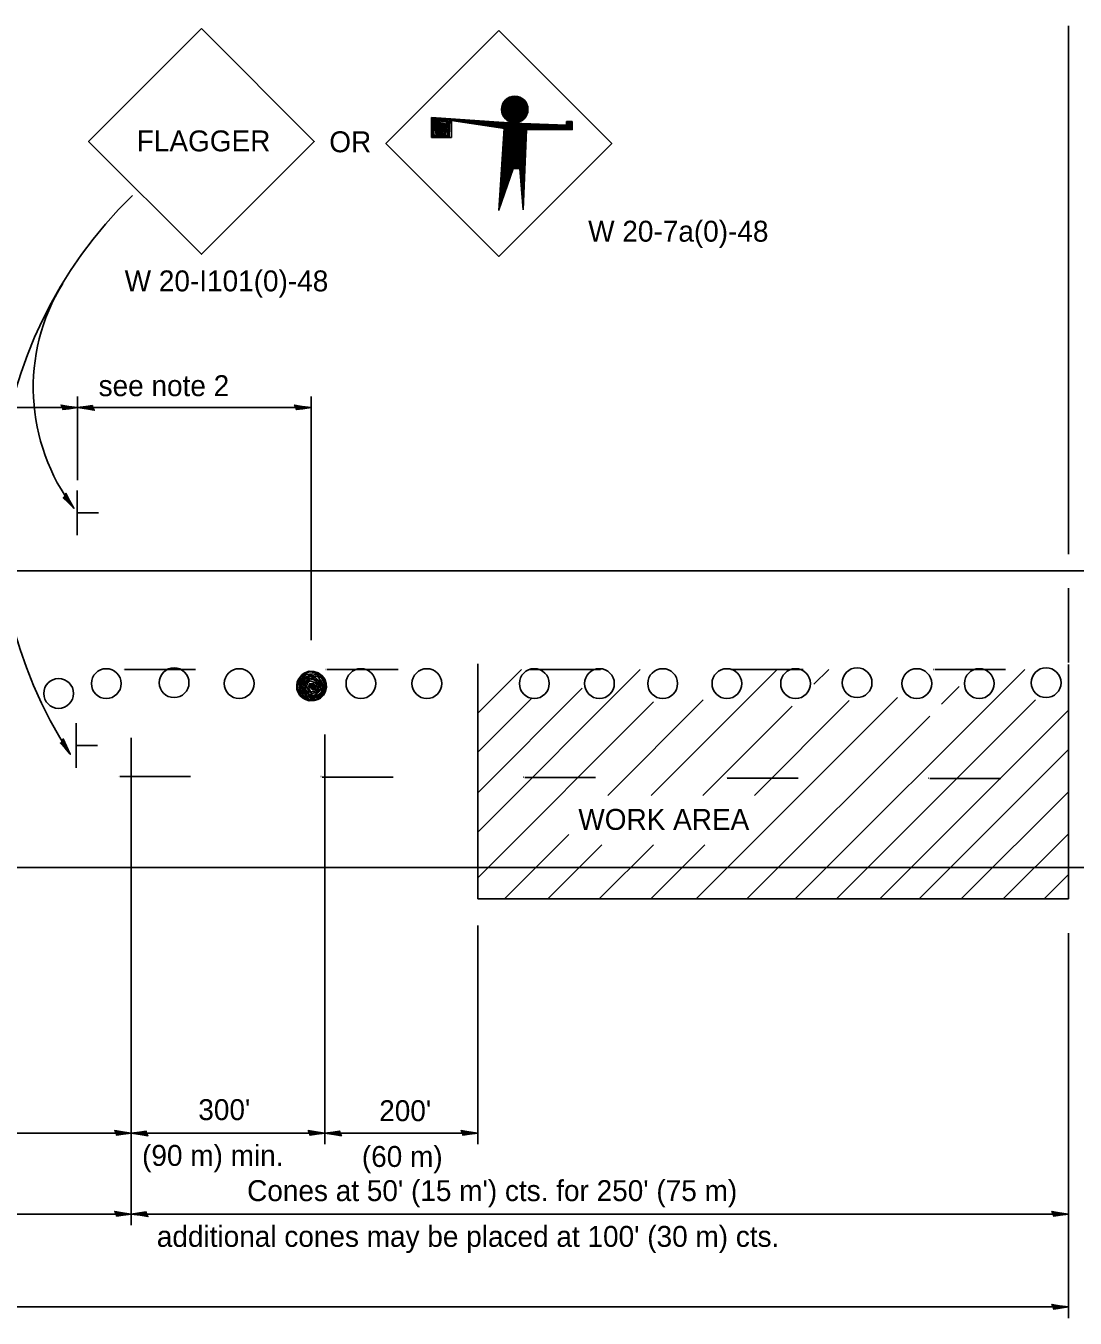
# Model space of a CAD drawing. Extents: x 108704 to 109384, y 88850 to 89290.
# Drawn here: x 109154.2 to 109274.6, y 89034.2 to 89182.4 of the extents above; entities that cross this region are included whole.
import ezdxf

# ---------------------------------------------------------------- set-up
doc = ezdxf.new("R2010")
doc.units = 0
for name, color, linetype in [('Design_EX_Roadway Dimensions', 7, 'Continuous'), ('Design_PR_EOP', 7, 'Continuous'), ('Design_PR_PMK CL Multilane', 7, 'Continuous'), ('Sheets_General Details', 7, 'Continuous'), ('Stage_Construction Traffic Control', 7, 'Continuous')]:
    doc.layers.add(name, color=color, linetype=linetype)

msp = doc.modelspace()

# ---------------------------------------------------------------- linework, layer by layer
at = {"layer": 'Design_EX_Roadway Dimensions'}
for p, q in [((109273.84, 89121.84), (109273.84, 89182.44)), ((109160.14, 89130.31), (109160.14, 89139.92)), ((109186.94, 89111.98), (109186.94, 89139.92)), ((109160.14, 89138.64), (109108.79, 89138.64)), ((109186.94, 89138.64), (109160.14, 89138.64)), ((109188.51, 89101.15), (109188.51, 89054.13)), ((109166.3, 89100.76), (109166.3, 89044.85)), ((109206.05, 89079.21), (109206.05, 89054.13)), ((109273.84, 89078.35), (109273.84, 89034.18)), ((109166.3, 89055.4), (109095.7, 89055.4)), ((109188.51, 89055.4), (109166.3, 89055.4)), ((109188.51, 89055.4), (109206.05, 89055.4)), ((109166.3, 89046.12), (108973.14, 89046.12)), ((109273.84, 89046.12), (109166.3, 89046.12)), ((109273.84, 89035.46), (108973.14, 89035.46))]:
    msp.add_line(p, q, dxfattribs=at)
for points in [[(109158.39, 89138.67), (109158.45, 89138.41), (109159.19, 89138.52), (109160.14, 89138.64), (109159.12, 89138.78), (109158.24, 89138.94), (109158.39, 89138.67), (109158.47, 89138.5), (109159.5, 89138.65), (109158.37, 89138.84), (109158.54, 89138.62), (109159.01, 89138.65), (109158.56, 89138.72)], [(109161.89, 89138.62), (109161.83, 89138.88), (109161.09, 89138.77), (109160.14, 89138.64), (109161.16, 89138.5), (109162.04, 89138.35), (109161.89, 89138.62), (109161.81, 89138.79), (109160.78, 89138.64), (109161.91, 89138.44), (109161.74, 89138.67), (109161.27, 89138.64), (109161.72, 89138.57)], [(109185.19, 89138.67), (109185.25, 89138.41), (109185.99, 89138.52), (109186.94, 89138.64), (109185.92, 89138.78), (109185.03, 89138.94), (109185.19, 89138.67), (109185.26, 89138.5), (109186.3, 89138.65), (109185.17, 89138.84), (109185.34, 89138.62), (109185.81, 89138.65), (109185.35, 89138.72)], [(109164.55, 89055.43), (109164.61, 89055.17), (109165.35, 89055.28), (109166.3, 89055.4), (109165.29, 89055.54), (109164.4, 89055.7), (109164.55, 89055.43), (109164.63, 89055.26), (109165.66, 89055.4), (109164.54, 89055.6), (109164.7, 89055.38), (109165.18, 89055.41), (109164.72, 89055.48)], [(109168.05, 89055.38), (109167.99, 89055.64), (109167.25, 89055.53), (109166.3, 89055.4), (109167.32, 89055.26), (109168.21, 89055.11), (109168.05, 89055.38), (109167.97, 89055.55), (109166.94, 89055.4), (109168.07, 89055.2), (109167.9, 89055.43), (109167.43, 89055.4), (109167.89, 89055.33)], [(109186.76, 89055.43), (109186.82, 89055.17), (109187.56, 89055.28), (109188.51, 89055.4), (109187.5, 89055.54), (109186.61, 89055.7), (109186.76, 89055.43), (109186.84, 89055.26), (109187.87, 89055.4), (109186.74, 89055.6), (109186.91, 89055.38), (109187.39, 89055.41), (109186.93, 89055.48)], [(109190.26, 89055.38), (109190.2, 89055.64), (109189.46, 89055.53), (109188.51, 89055.4), (109189.53, 89055.26), (109190.42, 89055.11), (109190.26, 89055.38), (109190.18, 89055.55), (109189.15, 89055.4), (109190.28, 89055.2), (109190.11, 89055.43), (109189.64, 89055.4), (109190.09, 89055.33)], [(109204.31, 89055.43), (109204.36, 89055.17), (109205.1, 89055.28), (109206.05, 89055.4), (109205.04, 89055.54), (109204.15, 89055.7), (109204.31, 89055.43), (109204.38, 89055.26), (109205.42, 89055.4), (109204.29, 89055.6), (109204.45, 89055.38), (109204.93, 89055.41), (109204.47, 89055.48)], [(109164.55, 89046.15), (109164.61, 89045.89), (109165.35, 89046), (109166.3, 89046.12), (109165.29, 89046.26), (109164.4, 89046.42), (109164.55, 89046.15), (109164.63, 89045.98), (109165.66, 89046.13), (109164.54, 89046.32), (109164.7, 89046.1), (109165.18, 89046.13), (109164.72, 89046.2)], [(109168.05, 89046.1), (109167.99, 89046.36), (109167.25, 89046.25), (109166.3, 89046.12), (109167.32, 89045.99), (109168.21, 89045.83), (109168.05, 89046.1), (109167.97, 89046.27), (109166.94, 89046.12), (109168.07, 89045.93), (109167.9, 89046.15), (109167.43, 89046.12), (109167.89, 89046.05)], [(109272.09, 89046.15), (109272.15, 89045.89), (109272.89, 89046), (109273.84, 89046.12), (109272.83, 89046.26), (109271.94, 89046.42), (109272.09, 89046.15), (109272.17, 89045.98), (109273.2, 89046.13), (109272.08, 89046.32), (109272.24, 89046.1), (109272.72, 89046.13), (109272.26, 89046.2)], [(109272.09, 89035.48), (109272.15, 89035.22), (109272.89, 89035.33), (109273.84, 89035.46), (109272.83, 89035.6), (109271.94, 89035.75), (109272.09, 89035.48), (109272.17, 89035.31), (109273.2, 89035.46), (109272.08, 89035.65), (109272.24, 89035.43), (109272.72, 89035.46), (109272.26, 89035.53)]]:
    msp.add_lwpolyline(points, dxfattribs=at)
at = {"layer": 'Design_PR_EOP'}
for p, q in [((108789.39, 89119.9), (109319.22, 89119.9)), ((108788.13, 89085.9), (109319.52, 89085.9))]:
    msp.add_line(p, q, dxfattribs=at)
at = {"layer": 'Design_PR_PMK CL Multilane'}
for p, q in [((109165.39, 89108.61), (109165.42, 89108.61)), ((109165.53, 89108.61), (109173.67, 89108.61)), ((109188.63, 89108.61), (109188.66, 89108.61)), ((109188.78, 89108.61), (109196.91, 89108.61)), ((109211.87, 89108.61), (109211.9, 89108.61)), ((109212.02, 89108.61), (109220.15, 89108.61)), ((109235.11, 89108.61), (109235.14, 89108.61)), ((109235.26, 89108.61), (109243.39, 89108.61)), ((109258.35, 89108.61), (109258.38, 89108.61)), ((109258.5, 89108.61), (109266.63, 89108.61)), ((109164.82, 89096.37), (109164.85, 89096.37)), ((109164.97, 89096.31), (109173.1, 89096.31)), ((109188.06, 89096.31), (109188.09, 89096.31)), ((109188.21, 89096.25), (109196.34, 89096.25)), ((109211.31, 89096.25), (109211.33, 89096.25)), ((109211.45, 89096.19), (109219.58, 89096.19)), ((109234.55, 89096.19), (109234.57, 89096.19)), ((109234.69, 89096.13), (109242.82, 89096.13)), ((109257.79, 89096.13), (109257.81, 89096.13)), ((109257.93, 89096.08), (109266.07, 89096.08))]:
    msp.add_line(p, q, dxfattribs=at)
at = {"layer": 'Sheets_General Details'}
msp.add_line((109273.84, 89109.41), (109273.84, 89117.93), dxfattribs=at)
at = {"layer": 'Stage_Construction Traffic Control'}
for p, q in [((109200.74, 89171.94), (109210.11, 89171.29)), ((109200.74, 89171.94), (109209.94, 89170.55)), ((109200.74, 89171.94), (109200.74, 89169.65)), ((109203.03, 89169.65), (109203.03, 89171.78)), ((109216.26, 89171.03), (109210.07, 89171.29)), ((109216.91, 89171.46), (109216.26, 89171.46)), ((109216.26, 89171.46), (109216.26, 89171.03)), ((109216.91, 89170.51), (109216.91, 89171.46)), ((109200.74, 89169.65), (109203.03, 89169.65)), ((109209.09, 89170.68), (109208.46, 89161.24)), ((109209.94, 89170.55), (109216.91, 89170.51)), ((109211.27, 89161.35), (109211.66, 89170.54)), ((109210.14, 89166.06), (109208.46, 89161.35)), ((109210.14, 89166.06), (109210.9, 89166.06)), ((109210.9, 89166.06), (109211.27, 89161.35)), ((109160.1, 89129.12), (109160.1, 89124)), ((109160.1, 89126.56), (109162.55, 89126.56)), ((109206.05, 89082.28), (109206.05, 89109.26)), ((109206.05, 89103.58), (109211.08, 89108.61)), ((109206.05, 89089.95), (109224.71, 89108.61)), ((109225.97, 89094.15), (109240.43, 89108.61)), ((109242.48, 89082.28), (109268.82, 89108.61)), ((109244.64, 89106.91), (109246.34, 89108.61)), ((109273.84, 89082.28), (109273.84, 89109.18)), ((109206.05, 89094.45), (109218.04, 89106.44)), ((109259.27, 89104.62), (109261.3, 89106.65)), ((109206.05, 89099.1), (109212.3, 89105.35)), ((109206.05, 89084.7), (109226.22, 89104.87)), ((109221, 89094.15), (109231.94, 89105.1)), ((109231.13, 89082.28), (109254.24, 89105.39)), ((109231.88, 89094.15), (109242.13, 89104.4)), ((109237.8, 89094.15), (109248.67, 89105.03)), ((109247.22, 89082.28), (109270.08, 89105.13)), ((109236.93, 89082.28), (109257.92, 89103.26)), ((109252.19, 89082.28), (109273.84, 89103.93)), ((109159.98, 89102.43), (109159.98, 89097.31)), ((109159.98, 89099.87), (109162.44, 89099.87)), ((109256.71, 89082.28), (109273.84, 89099.41)), ((109261.54, 89082.28), (109273.84, 89094.58)), ((109209.12, 89082.28), (109216.5, 89089.66)), ((109266.36, 89082.28), (109273.84, 89089.75)), ((109214.09, 89082.28), (109220.29, 89088.47)), ((109220.01, 89082.28), (109226.21, 89088.47)), ((109225.92, 89082.28), (109232.12, 89088.47)), ((109271.05, 89082.28), (109273.84, 89085.07)), ((109206.05, 89082.28), (109273.84, 89082.28))]:
    msp.add_line(p, q, dxfattribs=at)
for points in [[(109174.34, 89182.15), (109161.39, 89169.19), (109174.34, 89156.24), (109187.29, 89169.19)], [(109208.47, 89181.9), (109195.52, 89168.95), (109208.47, 89155.99), (109221.43, 89168.95)]]:
    msp.add_lwpolyline(points, close=True, dxfattribs=at)
for points in [[(109210.31, 89174.34), (109209.42, 89174.05), (109208.9, 89173.29), (109209.04, 89172.11), (109209.81, 89171.43), (109211.1, 89171.6), (109211.75, 89172.5), (109211.62, 89173.53), (109211.12, 89174.09), (109210.33, 89174.3), (109209.49, 89174), (109208.98, 89173.29), (109209.09, 89172.13), (109209.83, 89171.5), (109211.06, 89171.66), (109211.68, 89172.53), (109211.55, 89173.48), (109211.08, 89174.01), (109210.32, 89174.23), (109209.56, 89173.95), (109209.04, 89173.28), (109209.15, 89172.17), (109209.86, 89171.57), (109211.02, 89171.74), (109211.6, 89172.54), (109211.49, 89173.45), (109211.05, 89173.96), (109210.33, 89174.15), (109209.6, 89173.86), (109209.1, 89173.25), (109209.19, 89172.21), (109209.9, 89171.62), (109210.97, 89171.8), (109211.5, 89172.56), (109211.42, 89173.41), (109211.02, 89173.9), (109210.32, 89174.09), (109209.67, 89173.78), (109209.19, 89173.23), (109209.25, 89172.25), (109209.92, 89171.7), (109210.93, 89171.88), (109211.42, 89172.58), (109211.37, 89173.38), (109210.98, 89173.82), (109210.32, 89174), (109209.7, 89173.71), (109209.25, 89173.21), (109209.31, 89172.3), (109209.94, 89171.77), (109210.88, 89171.94), (109211.35, 89172.6), (109211.31, 89173.36), (109210.93, 89173.76), (109210.31, 89173.93), (109209.74, 89173.66), (109209.32, 89173.2), (109209.33, 89172.35), (109209.96, 89171.85), (109210.83, 89172.02), (109211.26, 89172.63), (109211.25, 89173.31), (109210.92, 89173.73), (109210.31, 89173.85), (109209.79, 89173.63), (109209.37, 89173.16), (109209.42, 89172.41), (109209.99, 89171.94), (109210.79, 89172.07), (109211.18, 89172.64), (109211.18, 89173.29), (109210.87, 89173.68), (109210.33, 89173.75), (109209.84, 89173.56), (109209.43, 89173.15), (109209.47, 89172.46), (109210.04, 89172), (109210.73, 89172.12), (109211.12, 89172.69), (109211.12, 89173.28), (109210.83, 89173.61), (109210.34, 89173.7), (109209.87, 89173.49), (109209.52, 89173.14), (109209.53, 89172.53), (109210.07, 89172.08), (109210.71, 89172.19), (109211.03, 89172.72), (109211.03, 89173.28), (109210.82, 89173.55), (109210.37, 89173.62), (109209.94, 89173.45), (109209.61, 89173.12), (109209.57, 89172.55), (109210.11, 89172.19), (109210.63, 89172.26), (109210.9, 89172.71), (109210.89, 89173.28), (109210.75, 89173.51), (109210.37, 89173.51), (109209.99, 89173.41)], [(109209.99, 89173.41), (109209.7, 89173.11), (109209.66, 89172.59), (109210.15, 89172.29), (109210.58, 89172.34), (109210.81, 89172.72), (109210.83, 89173.25), (109210.68, 89173.45), (109210.38, 89173.45), (109210.03, 89173.34), (109209.79, 89173.07), (109209.7, 89172.63), (109210.2, 89172.38), (109210.53, 89172.44), (109210.7, 89172.73), (109210.77, 89173.2), (109210.63, 89173.39), (109210.39, 89173.38), (109210.06, 89173.28), (109209.87, 89173.06), (109209.79, 89172.66), (109210.22, 89172.45), (109210.49, 89172.52), (109210.63, 89172.78), (109210.68, 89173.15), (109210.46, 89173.31), (109210.11, 89173.24), (109209.92, 89172.98), (109209.88, 89172.74), (109210.25, 89172.53), (109210.49, 89172.64), (109210.59, 89173.12), (109210.44, 89173.26), (109210.14, 89173.18), (109209.93, 89172.76), (109210.25, 89172.59), (109210.43, 89172.69), (109210.51, 89173.07), (109210.38, 89173.16), (109210.17, 89173.13), (109210.03, 89172.78), (109210.22, 89172.66), (109210.33, 89172.74), (109210.45, 89173.03), (109210.34, 89173.11), (109210.24, 89173.06), (109210.12, 89172.83), (109210.23, 89172.74), (109210.39, 89173.02), (109210.3, 89173.04), (109210.22, 89172.89), (109210.31, 89172.96)], [(109200.84, 89171.89), (109200.9, 89169.78), (109202.79, 89169.77), (109202.84, 89171.68), (109201.03, 89171.8), (109201.03, 89169.92), (109202.61, 89169.83), (109202.66, 89171.52), (109201.13, 89171.68), (109201.23, 89170.11), (109202.38, 89169.95), (109202.52, 89171.38), (109201.27, 89171.57), (109201.32, 89170.2), (109202.24, 89170.06), (109202.36, 89171.2), (109201.36, 89171.43), (109201.4, 89170.28), (109202.06, 89170.15), (109202.29, 89171.12), (109201.44, 89171.31), (109201.46, 89170.34), (109201.95, 89170.23), (109202.15, 89171.08), (109201.46, 89171.2), (109201.55, 89170.38), (109201.86, 89170.28), (109201.99, 89170.98), (109201.55, 89171.08), (109201.63, 89170.46), (109201.81, 89170.38), (109201.87, 89170.89), (109201.63, 89170.92), (109201.69, 89170.55), (109201.73, 89170.8)], [(109203.15, 89171.68), (109216.35, 89170.92), (109216.35, 89171.34), (109216.76, 89171.35), (109216.78, 89170.57), (109209.98, 89170.66), (109203.61, 89171.58), (109216.35, 89170.83), (109216.44, 89171.21), (109216.67, 89171.21), (109216.69, 89170.65), (109210.03, 89170.75), (109205.1, 89171.43), (109216.44, 89170.8), (109216.5, 89171.12), (109216.55, 89171.06), (109216.55, 89170.74), (109210.09, 89170.83), (109206.58, 89171.25), (109216.49, 89170.74), (109210.09, 89170.92), (109208.15, 89171.08), (109211.66, 89170.92)], [(109208.53, 89161.74), (109210.06, 89166.21), (109210.98, 89166.2), (109211.26, 89162.75), (109211.52, 89170.42), (109209.92, 89170.42), (109209.16, 89170.55), (109208.58, 89162.18), (109209.96, 89166.34), (109211.03, 89166.29), (109211.24, 89163.43), (109211.43, 89170.31), (109209.9, 89170.32), (109209.26, 89170.4), (109208.66, 89162.74), (109209.9, 89166.43), (109211.1, 89166.38), (109211.21, 89164.51), (109211.3, 89170.23), (109209.87, 89170.23), (109209.35, 89170.23), (109208.76, 89163.35), (109209.82, 89166.49), (109211.15, 89166.43), (109211.16, 89166.06), (109211.21, 89170.12), (109209.41, 89170.12), (109208.86, 89163.89), (109209.76, 89166.57), (109211.03, 89166.48), (109211.1, 89170.05), (109209.49, 89170.05), (109208.95, 89164.51), (109209.67, 89166.63), (109210.96, 89166.58), (109210.98, 89169.95), (109209.53, 89169.98), (109209.03, 89165.04), (109209.59, 89166.58), (109210.79, 89166.62), (109210.84, 89169.86), (109209.55, 89169.89), (109209.13, 89165.69), (109209.49, 89166.71), (109210.7, 89166.71), (109210.69, 89169.77), (109209.62, 89169.8), (109209.23, 89166.29), (109209.41, 89166.72), (109210.59, 89166.77), (109210.55, 89169.68), (109209.69, 89169.72), (109209.35, 89166.72), (109210.52, 89166.86), (109210.46, 89169.58), (109209.72, 89169.66), (109209.41, 89166.8), (109210.43, 89166.91), (109210.36, 89169.52), (109209.76, 89169.57), (109209.46, 89166.85), (109210.32, 89166.94), (109210.27, 89169.43), (109209.81, 89169.54), (109209.55, 89166.89), (109210.23, 89167), (109210.18, 89169.38), (109209.86, 89169.48), (109209.62, 89166.98), (109210.15, 89167.03), (109210.1, 89169.31), (109209.9, 89169.34), (109209.67, 89167.03), (109210.09, 89167.05), (109210.04, 89169.21), (109209.92, 89169.25), (109209.73, 89167.09), (109210.01, 89167.09), (109209.95, 89169.15), (109209.81, 89167.14), (109209.95, 89167.12), (109209.9, 89167.92), (109209.87, 89167.26), (109209.87, 89167.17)], [(109158.67, 89128.5), (109158.5, 89128.29), (109159.04, 89127.77), (109159.71, 89127.09), (109159.2, 89127.98), (109158.79, 89128.79), (109158.67, 89128.5), (109158.58, 89128.33), (109159.32, 89127.6), (109158.8, 89128.62), (109158.72, 89128.35), (109159.03, 89127.99), (109158.81, 89128.4)], [(109187.29, 89105.03), (109186.72, 89105.02), (109186.29, 89105.15), (109185.95, 89105.35), (109185.66, 89105.62), (109185.38, 89106.13), (109185.31, 89106.36), (109185.29, 89106.76), (109185.35, 89107.17), (109185.51, 89107.54), (109185.91, 89108.04), (109186.21, 89108.23), (109186.7, 89108.39), (109187.23, 89108.38), (109187.75, 89108.23), (109188.22, 89107.89), (109188.52, 89107.47), (109188.68, 89107.01), (109188.7, 89106.53), (109188.6, 89106.09), (109188.37, 89105.66), (109188.02, 89105.32), (109187.72, 89105.15), (109187.29, 89105.04), (109186.64, 89105.1), (109186.24, 89105.3), (109185.79, 89105.62), (109185.47, 89106.1), (109185.36, 89106.7), (109185.47, 89107.24), (109185.74, 89107.7), (109186.26, 89108.15), (109186.75, 89108.33), (109187.33, 89108.26), (109187.95, 89108.01), (109188.4, 89107.49), (109188.64, 89106.73), (109188.43, 89105.96), (109188.1, 89105.54), (109187.55, 89105.16), (109186.64, 89105.25), (109186.11, 89105.57), (109185.68, 89106.07), (109185.56, 89106.9), (109185.91, 89107.64), (109186.35, 89108.04), (109187.11, 89108.1), (109187.62, 89108), (109188.13, 89107.63), (109188.43, 89107.05), (109188.52, 89106.49), (109188.26, 89105.84), (109187.81, 89105.42), (109187.12, 89105.31), (109186.45, 89105.49), (109186.05, 89105.89), (109185.76, 89106.31), (109185.77, 89107.03), (109186.16, 89107.68), (109186.81, 89107.95), (109187.69, 89107.78), (109188.1, 89107.27), (109188.4, 89106.64), (109188.2, 89105.99), (109187.77, 89105.57), (109187.07, 89105.4), (109186.49, 89105.57), (109186.04, 89106.1), (109185.88, 89106.77), (109186.22, 89107.48), (109186.86, 89107.83), (109187.45, 89107.68), (109187.93, 89107.21), (109188.23, 89106.62), (109188.11, 89106.05), (109187.73, 89105.7), (109187.15, 89105.51), (109186.69, 89105.67), (109186.24, 89106.07), (109186.07, 89106.63), (109186.21, 89107.18), (109186.55, 89107.51), (109187.07, 89107.64), (109187.73, 89107.29), (109187.96, 89106.84), (109188.04, 89106.34), (109187.82, 89106.02), (109187.29, 89105.63), (109186.73, 89105.77), (109186.33, 89106.24), (109186.25, 89106.83), (109186.44, 89107.26), (109186.86, 89107.51), (109187.24, 89107.43), (109187.59, 89107.19), (109187.83, 89106.71), (109187.84, 89106.27), (109187.53, 89105.96), (109187.05, 89105.86), (109186.67, 89106.07), (109186.48, 89106.52)], [(109186.48, 89106.52), (109186.43, 89106.74), (109186.54, 89107.05), (109186.83, 89107.28), (109187.45, 89107.08), (109187.59, 89106.79), (109187.7, 89106.29), (109187.3, 89106.04), (109186.86, 89106.09), (109186.63, 89106.54), (109186.75, 89106.96), (109187.18, 89107), (109187.45, 89106.67), (109187.49, 89106.34), (109187.12, 89106.23), (109186.81, 89106.55), (109186.91, 89106.86), (109187.21, 89106.77), (109187.36, 89106.53), (109187.33, 89106.39), (109187.18, 89106.36), (109187.01, 89106.51), (109186.94, 89106.68), (109187.07, 89106.63), (109187.24, 89106.47), (109187.28, 89106.55), (109187.01, 89106.74)], [(109158.36, 89100.35), (109158.17, 89100.16), (109158.67, 89099.6), (109159.29, 89098.87), (109158.85, 89099.8), (109158.5, 89100.63), (109158.36, 89100.35), (109158.26, 89100.19), (109158.95, 89099.41), (109158.49, 89100.46), (109158.4, 89100.2), (109158.68, 89099.82), (109158.49, 89100.24)]]:
    msp.add_lwpolyline(points, dxfattribs=at)
for centre, radius in [((109210.3, 89172.86), 1.52), ((109163.43, 89106.98), 1.71), ((109171.21, 89107.08), 1.71), ((109178.68, 89106.98), 1.71), ((109192.65, 89106.98), 1.71), ((109200.22, 89106.98), 1.71), ((109212.55, 89106.98), 1.71), ((109220.02, 89106.98), 1.71), ((109227.28, 89106.98), 1.71), ((109234.65, 89106.98), 1.71), ((109242.53, 89106.98), 1.71), ((109249.59, 89107.08), 1.71), ((109256.44, 89106.98), 1.71), ((109263.61, 89106.98), 1.71), ((109271.28, 89107.08), 1.71), ((109157.96, 89105.85), 1.71)]:
    msp.add_circle(centre, radius, dxfattribs=at)
for centre, radius, start, end in [((109201.78, 89126.59), 50.73, 134.1613, 213.112), ((109177.93, 89140.93), 22.88, 148.4781, 217.2077)]:
    msp.add_arc(centre, radius, start, end, dxfattribs=at)

# ---------------------------------------------------------------- texts
at = {"layer": 'Design_EX_Roadway Dimensions'}
for s, p in [('see note 2', (109162.55, 89139.96)), ("300'", (109173.99, 89056.9)), ("200'", (109194.75, 89056.78)), ('(90 m) min.', (109167.54, 89051.65)), ('(60 m)', (109192.76, 89051.53)), ("Cones at 50' (15 m') cts. for 250' (75 m)", (109179.59, 89047.61)), ("additional cones may be placed at 100' (30 m) cts.", (109169.23, 89042.36))]:
    msp.add_text(s, height=2.4, dxfattribs=at).set_placement(p)
at = {"layer": 'Stage_Construction Traffic Control'}
for s, p in [('FLAGGER', (109166.93, 89168.04)), ('OR', (109189.02, 89167.94)), ('W 20-7a(0)-48', (109218.73, 89157.68)), ('W 20-I101(0)-48', (109165.54, 89151.98)), ('WORK AREA', (109217.6, 89090.2))]:
    msp.add_text(s, height=2.4, dxfattribs=at).set_placement(p)

doc.saveas('drawing.dxf')
